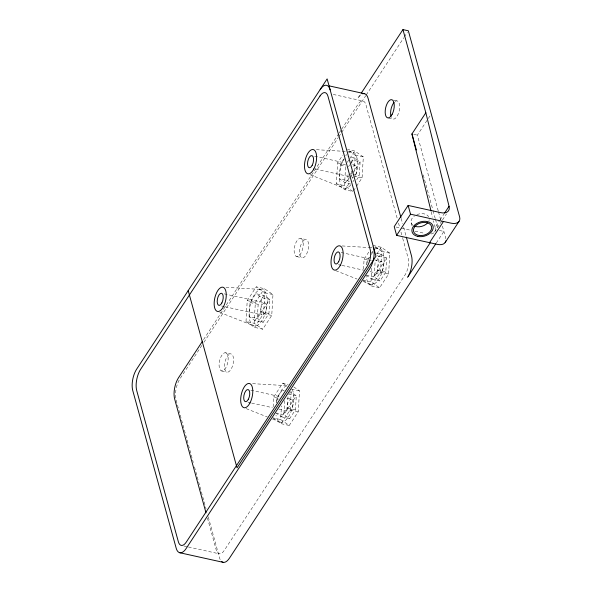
<?xml version="1.0" encoding="UTF-8"?>
<svg xmlns="http://www.w3.org/2000/svg" width="592" height="592" viewBox="0 0 592 592"><rect width="100%" height="100%" fill="white"/><g stroke="black" fill="none" stroke-linecap="round" stroke-linejoin="round"><path stroke-width="0.44" stroke-dasharray="2.96 2.22" d="M246.006 321.463L247.227 300.595L256.24 286.854L264.372 288.652L272.971 294.564L271.75 315.432L262.73 329.174L254.604 327.376L246.006 321.463L254.131 323.262L262.73 329.174M249.217 316.572L250.039 302.527L255.848 293.676L263.973 295.475L269.76 299.456L268.938 313.501L263.129 322.351L255.004 320.553L249.217 316.572L257.342 318.37L263.129 322.351M254.131 323.262L255.352 302.394L264.372 288.652M263.973 295.475L258.164 304.325L257.342 318.37L269.76 299.456L261.634 297.658L255.848 293.676M255.004 320.553L260.813 311.703L261.634 297.658M254.604 327.376L263.618 313.634L264.839 292.766L256.24 286.854M273.164 406.867L273.748 396.884L282.769 383.15L288.186 384.349M276.353 402.331L276.56 398.816L282.369 389.973L284.175 390.372M293.758 386.916L299.493 390.853L298.272 411.721L289.251 425.463L280.652 419.55L281.452 405.942M284.685 400.614L283.864 414.659L289.651 418.64L295.46 409.79L296.281 395.745L290.494 391.771L288.607 394.649M275.739 412.861L281.526 416.842L287.335 407.992L288.052 395.7M273.245 418.248L281.126 423.665L290.147 409.923L291.257 390.868M336.352 183.809L344.477 185.607L353.076 191.512L344.951 189.714L336.352 183.809L337.573 162.933L342.627 155.237M350.767 184.09L345.351 182.891L339.564 178.917L340.385 164.865L345.247 157.457M344.477 185.607L345.595 166.552M348.052 174.566L347.689 180.715L349.857 182.203L344.951 189.714M351.16 174.048L351.359 170.533M351.774 163.51L351.981 159.995L350.893 159.248M354.231 171.443L355.185 155.104L348.74 150.679M356.784 179.657L359.285 175.846L360.106 161.794L354.319 157.82L348 156.421M356.569 186.191L362.097 177.778L363.318 156.902L354.719 150.997L347.489 149.399M363.51 269.19L364.087 259.207L369.142 251.511M366.7 264.654L366.899 261.139L369.401 257.328M373.108 245.473L381.233 247.271L389.832 253.176L388.611 274.044L379.598 287.786L370.999 281.873L371.791 268.265M366.078 275.184L371.865 279.165L377.674 270.315L378.495 256.269L377.407 255.522M363.584 280.571L371.465 285.988L380.486 272.246L381.707 251.378L374.544 246.457M371.865 279.165L379.997 280.963L385.799 272.113L386.62 258.068L380.834 254.094L376.32 253.095M358.108 97.902L360.735 93.958M203.544 339.623L338.691 133.703M339.194 132.934L341.221 129.848M341.725 129.078L357.923 104.392A12.417 5.565 -77.5 0 1 365.893 104.68L397.299 218.692M201.872 345.417L180.057 378.651A15.518 6.956 -77.5 0 0 176.29 388.019M203.9 342.324L338.343 137.477M338.846 136.7L365.738 95.734M366.248 94.957L403.788 37.755M404.292 36.985L407.34 32.345M347.304 162.289L349.31 159.241M349.805 158.478L354.719 150.997M348.51 166.663L349.709 164.842M351.012 162.852L354.319 157.82M345.351 182.891L348.651 177.859M349.176 178.444L347.689 180.715L339.564 178.917M349.672 177.689L352.159 173.9M352.654 173.145L360.106 161.794L351.981 159.995M352.366 178.421L353.165 177.2M353.476 190.898L356.095 186.909M438.235 210.937L417.36 135.146L427.787 119.258M428.282 118.504L430.266 115.477M371.502 247.915L372.301 246.694M371.295 254.449L372.708 252.296M376.793 254.027L381.233 247.271M380.834 254.094L375.025 262.937L374.203 276.982L379.997 280.963M431.087 234.003A12.417 7.178 33.3 0 0 435.157 227.454L439.627 220.646M440.122 219.891L444.089 213.838M434.58 232.042L442.024 220.698M442.52 219.943L446.494 213.89M436.282 243.023L443.889 231.442L438.465 230.244M316.409 149.695L347.282 151.515M348.185 151.567L351.818 151.781M342.176 245.946L374.018 247.826M374.928 247.885L378.562 248.1M225.989 287.349L261.361 289.444M252.592 383.653L287.09 385.688M393.628 100.107L397.239 100.906M333.244 94.439L363.044 101.032M388.515 118.045L393.036 119.044M413.749 134.347L417.36 135.146M355.185 155.104L363.318 156.902M314.663 156.214L344.463 162.807M352.588 164.606L355.296 165.205M337.573 162.933L345.698 164.731M340.385 164.865L345.802 166.063M352.965 174.448L359.285 175.846M353.964 175.979L362.097 177.778M315.469 169.105L350.686 176.904M396.026 227.017L400.54 228.016M401.45 228.216L410.478 230.214M414.992 231.213L424.923 233.411M381.707 251.378L389.832 253.176M300.78 238.421A9.309 4.174 -77.5 0 1 301.113 252.984A9.309 4.174 -77.5 0 1 294.135 251.075A9.309 4.174 -77.5 0 1 300.78 238.421L306.197 239.619A9.309 4.174 -77.5 0 1 306.53 254.183A9.309 4.174 -77.5 0 1 299.552 252.273A9.309 4.174 -77.5 0 1 306.197 239.619M378.495 256.269L386.62 258.068L374.203 276.982L366.981 275.384M341.118 252.495L368.209 258.489M374.529 259.888L381.751 261.486M364.087 259.207L371.317 260.806M377.674 270.315L385.799 272.113M380.486 272.246L388.611 274.044M338.454 264.624L341.162 265.223M342.065 265.423L363.74 270.218M370.059 271.617L379.095 273.615M296.577 256.565L301.994 257.764M362.866 280.075L370.999 281.873M371.465 285.988L379.598 287.786M264.839 292.766L272.971 294.564M224.279 293.861L264.92 302.86A6.209 2.782 -77.5 0 1 265.209 312.509A6.209 2.782 -77.5 0 1 260.524 311.37A6.209 2.782 -77.5 0 1 264.92 302.86M247.227 300.595L255.352 302.394M250.039 302.527L258.164 304.325M260.813 311.703L268.938 313.501M263.618 313.634L271.75 315.432M221.549 305.975L224.257 306.575M225.16 306.774L262.182 314.966M225.722 352.788A9.309 4.174 -77.5 0 1 226.055 367.343A9.309 4.174 -77.5 0 1 219.077 365.434A9.309 4.174 -77.5 0 1 225.722 352.788L231.139 353.986A9.309 4.174 -77.5 0 1 231.472 368.542A9.309 4.174 -77.5 0 1 224.494 366.633A9.309 4.174 -77.5 0 1 231.139 353.986M221.519 370.925L226.936 372.124M291.368 389.055L299.493 390.853M288.156 393.946L296.281 395.745L283.864 414.659L276.642 413.061M250.838 390.172L280.638 396.766M286.965 398.164L291.479 399.163A6.209 2.782 -77.5 0 1 291.701 408.872A6.209 2.782 -77.5 0 1 287.046 407.599A6.209 2.782 -77.5 0 1 291.479 399.163M273.748 396.884L279.165 398.083M276.56 398.816L278.366 399.215M287.335 407.992L295.46 409.79M290.147 409.923L298.272 411.721M248.041 402.264L250.749 402.863M251.652 403.063L272.416 407.659M278.743 409.057L288.674 411.255M281.526 416.842L289.651 418.64M272.527 417.752L280.652 419.55M281.126 423.665L289.251 425.463M183.912 545.994L187.523 546.793M188.426 546.993L219.136 553.786M310.008 174.67L343.856 188.056M335.827 270.685L357.028 279.061M362.963 281.415L370.592 284.426M219.736 312.354L253.613 325.755M246.191 408.621L267.34 416.99M272.424 418.995L280.038 422.015M282.769 383.15L287.068 386.102M282.369 389.973L283.709 390.89M438.487 211.825L440.692 219.854M442.416 226.092L445.695 238.006A12.417 7.178 33.3 0 1 445.865 238.761M423.243 174.958L432.819 209.738M433.063 210.626L435.275 218.648M435.52 219.543L437.732 227.565M435.157 227.454L433.448 220.786M411.196 222.821L412.158 226.329M401.176 218.441L402.649 223.783M403.633 227.343L406.082 236.245M398.527 223.14L399.755 227.594M400.976 232.049L402.449 237.392M402.701 238.287L408.095 257.883A12.417 5.565 -77.5 0 1 404.95 275.102L224.257 550.427A12.417 5.565 -77.5 0 1 216.28 550.138L207.474 518.163M176.12 400.185L193.288 462.507M194.509 466.955L206.038 508.802M208.243 516.809L219.521 557.76A15.518 6.956 -77.5 0 0 220.542 560.232M431.228 211.84L432.56 217.205M429.215 219.625A9.309 6.349 -15.4 0 1 428.956 220.661M413.024 225.293A9.309 6.349 -15.4 0 1 414.407 215.999M416.886 214.637A9.309 6.349 -15.4 0 1 428.675 216.709M175.698 398.127A15.518 6.956 -77.5 0 1 176.024 389.344M348.57 152.891A18.626 8.347 -77.5 0 1 356.821 157.346A18.626 8.347 -77.5 0 1 355.178 176.882M353.75 180.257A18.626 8.347 -77.5 0 1 352.95 181.788M350.745 185.015A18.626 8.347 -77.5 0 1 340.045 182.417A18.626 8.347 -77.5 0 1 344.011 158.323M345.75 155.666A18.626 8.347 -77.5 0 1 346.675 154.571M352.987 166.456A6.209 2.782 -77.5 0 1 356.71 167.136A6.209 2.782 -77.5 0 1 355.244 175.402M352.936 177.341A6.209 2.782 -77.5 0 1 351.522 176.483M351.337 176.12A6.209 2.782 -77.5 0 1 351.137 170.836M375.328 249.032A18.626 8.347 -77.5 0 1 384.082 259.052A18.626 8.347 -77.5 0 1 376.26 282.406A18.626 8.347 -77.5 0 1 366.145 276.457M366.84 264.624A18.626 8.347 -77.5 0 1 367.055 263.669M367.299 262.73A18.626 8.347 -77.5 0 1 368.468 259.081M368.809 258.216A18.626 8.347 -77.5 0 1 369.164 257.372M371.606 252.895A18.626 8.347 -77.5 0 1 372.967 251.126M292.33 389.41A18.626 8.347 -77.5 0 1 288.489 416.805A18.626 8.347 -77.5 0 1 275.983 415.281M276.39 402.76A18.626 8.347 -77.5 0 1 276.597 401.805M276.827 400.858A18.626 8.347 -77.5 0 1 287.098 385.814M395.182 101.395A9.309 4.174 -77.5 0 1 399.163 111.081A9.309 4.174 -77.5 0 1 391.43 117.556M358.73 97.021A15.518 6.956 -77.5 0 1 361.986 94.069M263.107 318.503A18.626 8.347 -77.5 0 0 262.234 289.547A18.626 8.347 -77.5 0 0 249.054 315.092A18.626 8.347 -77.5 0 0 263.107 318.503M381.981 271.343A6.209 2.782 -77.5 0 0 381.892 261.531A6.209 2.782 -77.5 0 0 377.393 269.789A6.209 2.782 -77.5 0 0 381.981 271.343"/><path stroke-width="0.89" d="M407.54 277.367L430.377 242.55M361.238 93.188L402.937 29.6L408.354 30.799L459.592 216.827A12.417 7.178 33.3 0 1 451.171 223.184L410.53 214.193L408.125 205.439L440.633 212.632A12.417 7.178 33.3 0 0 449.054 206.275L425.84 112.769L402.937 29.6M202.531 341.162L178.621 377.592A15.518 6.956 -77.5 0 0 174.684 399.126L206.009 512.835M431.006 210.944L411.943 133.947L425.84 112.769M408.125 205.439L394.22 226.618L396.633 235.372L437.273 244.363A12.417 7.178 33.3 0 0 445.865 240.855M396.633 235.372L410.53 214.193M444.585 213.083L449.054 206.275M429.57 242.661L443.475 221.482M435.779 243.8L229.489 558.115A15.518 6.956 -77.5 0 1 221.445 561.394M445.117 242.594L459.015 221.415M329.293 85.907L364.509 93.699M179.739 552.728L223.088 562.319M411.943 133.947L416.361 149.998M400.932 217.553L368.076 98.257A15.518 6.956 -77.5 0 0 362.637 93.802M406.327 237.14L411.477 255.833A15.518 6.956 -77.5 0 1 408.14 276.397M188.204 290.598L237.037 467.872L375.964 256.195L327.132 78.914L136.708 369.06A15.518 6.956 -77.5 0 0 132.771 390.594L176.179 548.17A15.518 6.956 -77.5 0 0 186.14 548.525L369.615 268.968A15.518 6.956 -77.5 0 0 373.552 247.441M427.779 222.673A9.309 6.349 -15.4 0 1 414.748 226.218M320.183 89.503A15.518 6.956 -77.5 0 1 330.144 89.858M390.964 116.328A9.309 4.174 -77.5 0 1 393.998 102.497M319.998 96L140.696 369.201A15.518 6.956 -77.5 0 0 136.759 390.735L178.355 541.747A12.417 5.565 -77.5 0 0 186.325 542.028L367.018 266.711A12.417 5.565 -77.5 0 0 370.17 249.484L327.968 96.281A12.417 5.565 -77.5 0 0 319.998 96M417.686 236.393A10.863 7.407 -15.4 0 0 433.189 227.091A10.863 7.407 -15.4 0 0 416.768 223.458A10.863 7.407 -15.4 0 0 417.686 236.393M419.247 235.483A9.309 6.349 -15.4 0 0 431.575 226.699A9.309 6.349 -15.4 0 0 416.82 224.753A9.309 6.349 -15.4 0 0 419.247 235.483M221.867 302.919A6.209 2.782 -77.5 0 0 221.571 293.262A6.209 2.782 -77.5 0 0 217.183 301.779A6.209 2.782 -77.5 0 0 221.867 302.919M312.176 165.323A6.209 2.782 -77.5 0 0 311.954 155.615A6.209 2.782 -77.5 0 0 307.522 164.051A6.209 2.782 -77.5 0 0 312.176 165.323M338.668 261.686A6.209 2.782 -77.5 0 0 338.513 251.926A6.209 2.782 -77.5 0 0 334.051 260.273A6.209 2.782 -77.5 0 0 338.668 261.686M248.359 399.282A6.209 2.782 -77.5 0 0 248.129 389.573A6.209 2.782 -77.5 0 0 243.704 398.002A6.209 2.782 -77.5 0 0 248.359 399.282M223.524 306.515A12.417 5.565 -77.5 0 0 222.94 287.209A12.417 5.565 -77.5 0 0 214.156 304.236A12.417 5.565 -77.5 0 0 223.524 306.515M313.804 168.986A12.417 5.565 -77.5 0 0 313.353 149.569A12.417 5.565 -77.5 0 0 304.495 166.433A12.417 5.565 -77.5 0 0 313.804 168.986M340.193 265.534A12.417 5.565 -77.5 0 0 340.023 245.909A12.417 5.565 -77.5 0 0 331.017 262.434A12.417 5.565 -77.5 0 0 340.193 265.534M249.979 402.945A12.417 5.565 -77.5 0 0 249.535 383.527A12.417 5.565 -77.5 0 0 240.678 400.392A12.417 5.565 -77.5 0 0 249.979 402.945M392.156 114.263A9.309 4.174 -77.5 0 0 391.823 99.708A9.309 4.174 -77.5 0 0 385.177 112.354A9.309 4.174 -77.5 0 0 392.156 114.263"/></g></svg>
